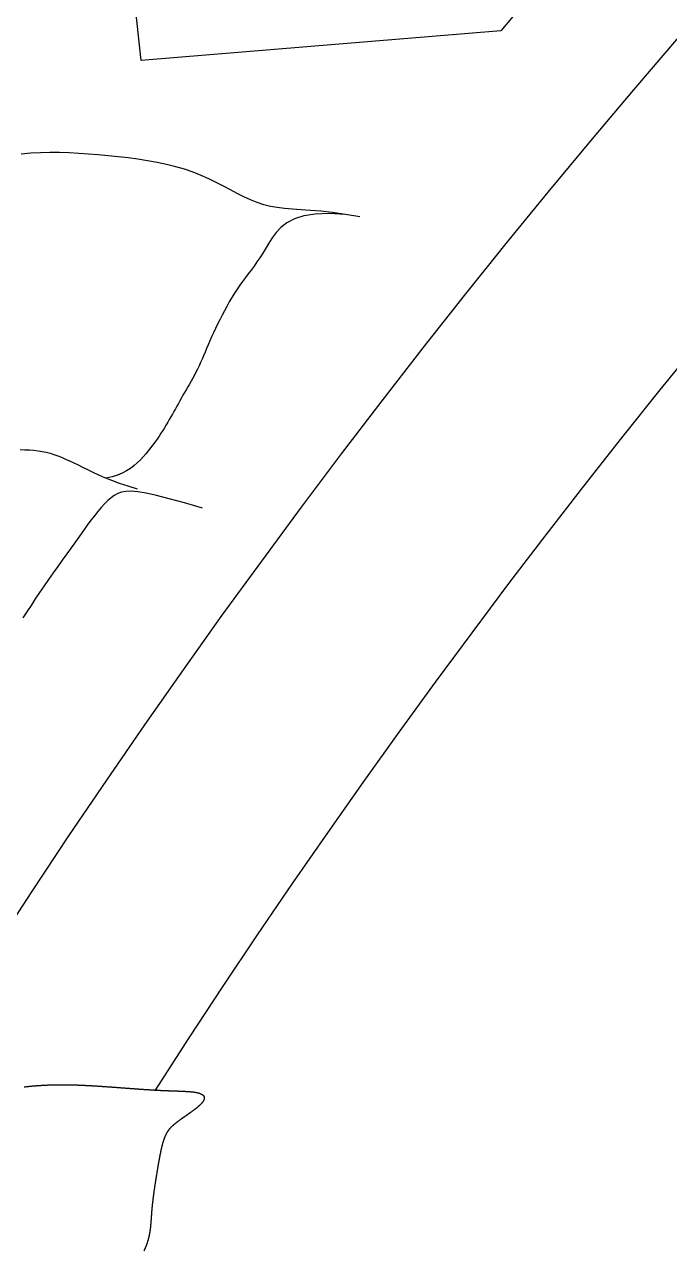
# Model space of a CAD drawing. Header units: feet. Extents: x 0 to 841, y 0 to 594.
# Drawn here: x 640.625 to 641.493, y 137.83 to 139.479 of the extents above; entities that cross this region are included whole.
import ezdxf

# ---------------------------------------------------------------- set-up
doc = ezdxf.new("R2010")
doc.units = ezdxf.units.FT
doc.header["$MEASUREMENT"] = 0
doc.layers.add('LOGO', color=7, linetype='Continuous')

# ---------------------------------------------------------------- blocks, each defined once
blk = doc.blocks.new('YOTA')
h = blk.add_hatch(color=1)
edge = h.paths.add_edge_path()
edge.add_arc((302.8865, 246.9749), 39.995, 0, 360)
edge = h.paths.add_edge_path(flags=16)
edge.add_arc((302.8865, 246.9749), 39.7003, 0, 360)
at = {"color": 2}
blk.add_lwpolyline([(277.5308, 275.5387), (279.1452, 275.4312), (279.0247, 273.8571, 0.036222), (275.3759, 270.148), (273.8343, 270.0199), (273.6625, 271.6053, -0.036146)], format="xyb", close=True, dxfattribs=at)
for points in [[(274.7713, 269.3509), (274.7096, 269.3611), (274.6542, 269.3686), (274.6045, 269.3741), (274.5599, 269.378), (274.5196, 269.381), (274.483, 269.3837), (274.4493, 269.3865), (274.418, 269.3902), (274.3884, 269.3952), (274.3597, 269.4022), (274.3314, 269.4115), (274.3032, 269.4229), (274.2749, 269.436), (274.2463, 269.4505), (274.2172, 269.4658), (274.1873, 269.4816), (274.1566, 269.4976), (274.1247, 269.5132), (274.0915, 269.5281), (274.0568, 269.5419), (274.0205, 269.5542), (273.9826, 269.5652), (273.9435, 269.5748), (273.9032, 269.5833), (273.8621, 269.5907), (273.8204, 269.5972), (273.7781, 269.6028), (273.7357, 269.6077), (273.6932, 269.612), (273.6509, 269.6158), (273.6089, 269.6192), (273.5673, 269.6221), (273.5259, 269.6243), (273.4847, 269.6256), (273.4437, 269.626), (273.4026, 269.6252), (273.3616, 269.623), (273.3204, 269.6195)], [(274.7096, 269.3611), (274.639, 269.3651), (274.5799, 269.3625), (274.5311, 269.3544), (274.4911, 269.3415), (274.4589, 269.3249), (274.4331, 269.3053), (274.4124, 269.2837), (274.3956, 269.261), (274.3813, 269.238), (274.3684, 269.2158), (274.3558, 269.1949), (274.3431, 269.1754), (274.3306, 269.157), (274.3181, 269.1394), (274.3058, 269.1226), (274.2935, 269.1061), (274.2814, 269.0899), (274.2694, 269.0737), (274.2576, 269.0572), (274.246, 269.0403), (274.2345, 269.0227), (274.2232, 269.0045), (274.2122, 268.9859), (274.2014, 268.9669), (274.191, 268.9478), (274.1809, 268.9286), (274.1711, 268.9094), (274.1618, 268.8905), (274.1529, 268.8719), (274.1444, 268.8536), (274.1365, 268.836), (274.1289, 268.8189), (274.1217, 268.8023), (274.1148, 268.7861), (274.1081, 268.7705), (274.1016, 268.7553), (274.0952, 268.7405), (274.0888, 268.726), (274.0824, 268.712), (274.0759, 268.6982), (274.0692, 268.6848), (274.0624, 268.6717), (274.0555, 268.6588), (274.0485, 268.6462), (274.0414, 268.6338), (274.0344, 268.6216), (274.0274, 268.6095), (274.0205, 268.5976), (274.0136, 268.5859), (274.0069, 268.5742), (274.0003, 268.5627), (273.9938, 268.5512), (273.9874, 268.5397), (273.981, 268.5282), (273.9747, 268.5168), (273.9683, 268.5053), (273.9618, 268.4938), (273.9552, 268.4823), (273.9484, 268.4706), (273.9415, 268.4588), (273.9343, 268.447), (273.9269, 268.435), (273.9192, 268.4228), (273.9111, 268.4106), (273.9027, 268.3983), (273.8939, 268.3858), (273.8847, 268.3732), (273.875, 268.3605), (273.8648, 268.3478), (273.8542, 268.3349), (273.8429, 268.3219), (273.831, 268.3091), (273.818, 268.2965), (273.804, 268.2843), (273.7886, 268.2728), (273.7717, 268.2621), (273.7531, 268.2524), (273.7325, 268.2439), (273.7098, 268.2367), (273.6849, 268.2311)], [(274.0971, 268.1019), (274.0197, 268.1245), (273.9547, 268.1425), (273.9008, 268.1563), (273.8566, 268.166), (273.8208, 268.172), (273.792, 268.1747), (273.7688, 268.1742), (273.7499, 268.1709), (273.7339, 268.165), (273.7194, 268.1569), (273.7054, 268.1468), (273.6914, 268.1348), (273.6774, 268.121), (273.6633, 268.1056), (273.6489, 268.0885), (273.6343, 268.07), (273.6192, 268.0501), (273.6036, 268.0289), (273.5875, 268.0064), (273.5706, 267.9828), (273.5529, 267.9582), (273.5345, 267.9328), (273.5157, 267.9065), (273.4964, 267.8796), (273.4769, 267.8523), (273.4573, 267.8246), (273.4377, 267.7967), (273.4183, 267.7687), (273.3992, 267.7407), (273.3806, 267.713), (273.3626, 267.6855), (273.3451, 267.6585), (273.328, 267.6319)], [(273.3164, 268.3532), (273.336, 268.3526), (273.3554, 268.3518), (273.3742, 268.3505), (273.3925, 268.3484), (273.4101, 268.3455), (273.4272, 268.3419), (273.444, 268.3375), (273.4606, 268.3324), (273.4772, 268.3265), (273.4938, 268.32), (273.5107, 268.3128), (273.528, 268.3049), (273.5457, 268.2964), (273.5641, 268.2872), (273.5835, 268.2775), (273.6043, 268.2672), (273.6267, 268.2565), (273.6512, 268.2453), (273.6781, 268.2338), (273.7077, 268.222), (273.7405, 268.2099), (273.7767, 268.1976), (273.8167, 268.1852)], [(273.3336, 265.6226), (273.3355, 265.6228), (273.3374, 265.623), (273.3393, 265.6232), (273.3412, 265.6235), (273.3432, 265.6237), (273.3451, 265.6239), (273.347, 265.6241), (273.349, 265.6243), (273.3509, 265.6245), (273.3529, 265.6247), (273.3548, 265.6249), (273.3568, 265.6251), (273.3587, 265.6253), (273.3607, 265.6254), (273.3627, 265.6256), (273.3646, 265.6258), (273.3666, 265.626), (273.3686, 265.6262), (273.3706, 265.6264), (273.3726, 265.6265), (273.3745, 265.6267), (273.3765, 265.6269), (273.3785, 265.627), (273.3805, 265.6272), (273.3825, 265.6274), (273.3846, 265.6275), (273.3866, 265.6277), (273.3886, 265.6278), (273.3906, 265.628), (273.3926, 265.6281), (273.3947, 265.6283), (273.3967, 265.6284), (273.3987, 265.6286), (273.4008, 265.6287), (273.4028, 265.6288), (273.4049, 265.629), (273.4069, 265.6291), (273.409, 265.6292), (273.411, 265.6293), (273.4131, 265.6295), (273.4152, 265.6296), (273.4172, 265.6297), (273.4193, 265.6298), (273.4214, 265.6299), (273.4235, 265.63), (273.4256, 265.6301), (273.4277, 265.6302), (273.4298, 265.6303), (273.4319, 265.6304), (273.434, 265.6305), (273.4361, 265.6306), (273.4382, 265.6307), (273.4403, 265.6308), (273.4424, 265.6309), (273.4446, 265.6309), (273.4467, 265.631), (273.4488, 265.6311), (273.451, 265.6311), (273.4531, 265.6312), (273.4553, 265.6313), (273.4574, 265.6313), (273.4596, 265.6314), (273.4617, 265.6314), (273.4639, 265.6315), (273.4661, 265.6315), (273.4682, 265.6316), (273.4704, 265.6316), (273.4726, 265.6316), (273.4748, 265.6317), (273.477, 265.6317), (273.4792, 265.6317), (273.4814, 265.6318), (273.4836, 265.6318), (273.4858, 265.6318), (273.488, 265.6318), (273.4902, 265.6318), (273.4924, 265.6318), (273.4946, 265.6318), (273.4969, 265.6318), (273.4991, 265.6318), (273.5013, 265.6318), (273.5036, 265.6318), (273.5058, 265.6318), (273.5081, 265.6318), (273.5103, 265.6317), (273.5126, 265.6317), (273.5148, 265.6317), (273.5171, 265.6317), (273.5193, 265.6316), (273.5216, 265.6316), (273.5239, 265.6315), (273.5262, 265.6315), (273.5284, 265.6315), (273.5307, 265.6314), (273.533, 265.6314), (273.5353, 265.6313), (273.5376, 265.6312), (273.5399, 265.6312), (273.5422, 265.6311), (273.5445, 265.6311), (273.5468, 265.631), (273.5491, 265.6309), (273.5514, 265.6309), (273.5537, 265.6308), (273.556, 265.6307), (273.5583, 265.6306), (273.5606, 265.6305), (273.5629, 265.6305), (273.5652, 265.6304), (273.5676, 265.6303), (273.5699, 265.6302), (273.5722, 265.6301), (273.5745, 265.63), (273.5769, 265.6299), (273.5792, 265.6298), (273.5815, 265.6297), (273.5838, 265.6296), (273.5862, 265.6295), (273.5885, 265.6294), (273.5908, 265.6293), (273.5932, 265.6292), (273.5955, 265.629), (273.5978, 265.6289), (273.6002, 265.6288), (273.6025, 265.6287), (273.6048, 265.6286), (273.6072, 265.6284), (273.6095, 265.6283), (273.6118, 265.6282), (273.6142, 265.6281), (273.6165, 265.6279), (273.6189, 265.6278), (273.6212, 265.6277), (273.6235, 265.6275), (273.6259, 265.6274), (273.6282, 265.6273), (273.6305, 265.6271), (273.6329, 265.627), (273.6352, 265.6268), (273.6376, 265.6267), (273.6399, 265.6265), (273.6422, 265.6264), (273.6446, 265.6263), (273.6469, 265.6261), (273.6492, 265.626), (273.6516, 265.6258), (273.6539, 265.6257), (273.6562, 265.6255), (273.6585, 265.6253), (273.6609, 265.6252), (273.6632, 265.625), (273.6655, 265.6249), (273.6678, 265.6247), (273.6701, 265.6246), (273.6725, 265.6244), (273.6748, 265.6243), (273.6771, 265.6241), (273.6794, 265.6239), (273.6817, 265.6238), (273.684, 265.6236), (273.6863, 265.6234), (273.6886, 265.6233), (273.6909, 265.6231), (273.6932, 265.623), (273.6955, 265.6228), (273.6978, 265.6226), (273.7001, 265.6225), (273.7024, 265.6223), (273.7047, 265.6221), (273.707, 265.622), (273.7092, 265.6218), (273.7115, 265.6216), (273.7138, 265.6215), (273.7161, 265.6213), (273.7183, 265.6211), (273.7206, 265.621), (273.7228, 265.6208), (273.7251, 265.6206), (273.7274, 265.6205), (273.7296, 265.6203), (273.7318, 265.6201), (273.7341, 265.62), (273.7363, 265.6198), (273.7386, 265.6196), (273.7408, 265.6195), (273.743, 265.6193), (273.7452, 265.6191), (273.7475, 265.619), (273.7497, 265.6188), (273.7519, 265.6186), (273.7541, 265.6185), (273.7563, 265.6183), (273.7585, 265.6182), (273.7607, 265.618), (273.7629, 265.6178), (273.7651, 265.6177), (273.7673, 265.6175), (273.7695, 265.6173), (273.7716, 265.6172), (273.7738, 265.617), (273.776, 265.6168), (273.7782, 265.6167), (273.7803, 265.6165), (273.7825, 265.6164), (273.7846, 265.6162), (273.7868, 265.616), (273.7889, 265.6159), (273.7911, 265.6157), (273.7932, 265.6156), (273.7954, 265.6154), (273.7975, 265.6153), (273.7996, 265.6151), (273.8017, 265.6149), (273.8039, 265.6148), (273.806, 265.6146), (273.8081, 265.6145), (273.8102, 265.6143), (273.8123, 265.6142), (273.8144, 265.614), (273.8165, 265.6139), (273.8186, 265.6137), (273.8207, 265.6136), (273.8227, 265.6134), (273.8248, 265.6133), (273.8269, 265.6131), (273.8289, 265.613), (273.831, 265.6128), (273.8331, 265.6127), (273.8351, 265.6126), (273.8372, 265.6124), (273.8392, 265.6123), (273.8413, 265.6121), (273.8433, 265.612), (273.8453, 265.6119), (273.8474, 265.6117), (273.8494, 265.6116), (273.8514, 265.6114), (273.8534, 265.6113), (273.8554, 265.6112), (273.8574, 265.611), (273.8594, 265.6109), (273.8614, 265.6108), (273.8634, 265.6107), (273.8654, 265.6105), (273.8674, 265.6104), (273.8694, 265.6103), (273.8713, 265.6101), (273.8733, 265.61), (273.8753, 265.6099), (273.8772, 265.6098), (273.8792, 265.6097), (273.8811, 265.6095), (273.8831, 265.6094), (273.885, 265.6093), (273.887, 265.6092), (273.8889, 265.6091), (273.8908, 265.609), (273.8927, 265.6089), (273.8946, 265.6088), (273.8966, 265.6086), (273.8985, 265.6085), (273.9004, 265.6084), (273.9023, 265.6083), (273.9042, 265.6082), (273.906, 265.6081), (273.9079, 265.608), (273.9098, 265.6079), (273.9117, 265.6078), (273.9135, 265.6077), (273.9154, 265.6077), (273.9172, 265.6076), (273.9191, 265.6075), (273.9209, 265.6074), (273.9228, 265.6073), (273.9246, 265.6072), (273.9264, 265.6071), (273.9283, 265.6071), (273.9301, 265.607), (273.9319, 265.6069), (273.9337, 265.6068), (273.9355, 265.6067), (273.9373, 265.6067), (273.9391, 265.6066), (273.9409, 265.6065), (273.9426, 265.6065), (273.9444, 265.6064), (273.9462, 265.6063), (273.9479, 265.6063), (273.9497, 265.6062), (273.9514, 265.6061), (273.9532, 265.6061), (273.9549, 265.606), (273.9567, 265.6059), (273.9584, 265.6059), (273.9601, 265.6058), (273.9618, 265.6058), (273.9635, 265.6057), (273.9652, 265.6057), (273.9669, 265.6056), (273.9686, 265.6055), (273.9702, 265.6055), (273.9719, 265.6054), (273.9736, 265.6054), (273.9752, 265.6053), (273.9769, 265.6053), (273.9785, 265.6052), (273.9801, 265.6052), (273.9818, 265.6051), (273.9834, 265.605), (273.985, 265.605), (273.9866, 265.6049), (273.9882, 265.6049), (273.9897, 265.6048), (273.9913, 265.6048), (273.9929, 265.6047), (273.9944, 265.6047), (273.996, 265.6046), (273.9975, 265.6046), (273.9991, 265.6045), (274.0006, 265.6044), (274.0021, 265.6044), (274.0036, 265.6043), (274.0051, 265.6043), (274.0066, 265.6042), (274.0081, 265.6041), (274.0096, 265.6041), (274.011, 265.604), (274.0125, 265.604), (274.0139, 265.6039), (274.0153, 265.6038), (274.0168, 265.6038), (274.0182, 265.6037), (274.0196, 265.6036), (274.021, 265.6036), (274.0224, 265.6035), (274.0238, 265.6034), (274.0251, 265.6033), (274.0265, 265.6033), (274.0278, 265.6032), (274.0292, 265.6031), (274.0305, 265.603), (274.0318, 265.603), (274.0331, 265.6029), (274.0344, 265.6028), (274.0357, 265.6027), (274.037, 265.6026), (274.0382, 265.6025), (274.0395, 265.6024), (274.0407, 265.6023), (274.0419, 265.6022), (274.0432, 265.6021), (274.0444, 265.602), (274.0456, 265.6019), (274.0468, 265.6018), (274.0479, 265.6017), (274.0491, 265.6016), (274.0502, 265.6015), (274.0514, 265.6014), (274.0525, 265.6013), (274.0536, 265.6011), (274.0547, 265.601), (274.0558, 265.6009), (274.0569, 265.6008), (274.058, 265.6006), (274.059, 265.6005), (274.0601, 265.6003), (274.0611, 265.6002), (274.0621, 265.6001), (274.0631, 265.5999), (274.0641, 265.5998), (274.0651, 265.5996), (274.0661, 265.5995), (274.0671, 265.5993), (274.068, 265.5991), (274.0689, 265.599), (274.0698, 265.5988), (274.0708, 265.5986), (274.0717, 265.5984), (274.0725, 265.5983), (274.0734, 265.5981), (274.0743, 265.5979), (274.0751, 265.5977), (274.0759, 265.5975), (274.0767, 265.5973), (274.0776, 265.5971), (274.0783, 265.5969), (274.0791, 265.5967), (274.0799, 265.5965), (274.0806, 265.5963), (274.0814, 265.5961), (274.0821, 265.5958), (274.0828, 265.5956), (274.0835, 265.5954), (274.0842, 265.5952), (274.0849, 265.5949), (274.0856, 265.5947), (274.0862, 265.5945), (274.0869, 265.5942), (274.0875, 265.594), (274.0881, 265.5937), (274.0887, 265.5935), (274.0893, 265.5932), (274.0899, 265.593), (274.0905, 265.5927), (274.0911, 265.5924), (274.0916, 265.5922), (274.0921, 265.5919), (274.0927, 265.5916), (274.0932, 265.5914), (274.0937, 265.5911), (274.0942, 265.5908), (274.0947, 265.5905), (274.0951, 265.5902), (274.0956, 265.5899), (274.096, 265.5896), (274.0965, 265.5893), (274.0969, 265.589), (274.0973, 265.5887), (274.0977, 265.5884), (274.0981, 265.5881), (274.0985, 265.5878), (274.0988, 265.5875), (274.0992, 265.5872), (274.0995, 265.5869), (274.0999, 265.5866), (274.1002, 265.5862), (274.1005, 265.5859), (274.1008, 265.5856), (274.1011, 265.5852), (274.1014, 265.5849), (274.1016, 265.5846), (274.1019, 265.5842), (274.1021, 265.5839), (274.1024, 265.5836), (274.1026, 265.5832), (274.1028, 265.5829), (274.103, 265.5825), (274.1032, 265.5822), (274.1034, 265.5818), (274.1036, 265.5814), (274.1037, 265.5811), (274.1039, 265.5807), (274.104, 265.5803), (274.1042, 265.58), (274.1043, 265.5796), (274.1044, 265.5792), (274.1045, 265.5789), (274.1046, 265.5785), (274.1047, 265.5781), (274.1048, 265.5777), (274.1048, 265.5773), (274.1049, 265.577), (274.1049, 265.5766), (274.105, 265.5762), (274.105, 265.5758), (274.105, 265.5754), (274.105, 265.575), (274.105, 265.5746), (274.105, 265.5742), (274.105, 265.5738), (274.1049, 265.5734), (274.1049, 265.573), (274.1048, 265.5726), (274.1048, 265.5722), (274.1047, 265.5717), (274.1046, 265.5713), (274.1045, 265.5709), (274.1044, 265.5705), (274.1043, 265.5701), (274.1042, 265.5696), (274.1041, 265.5692), (274.104, 265.5688), (274.1038, 265.5684), (274.1037, 265.5679), (274.1035, 265.5675), (274.1034, 265.5671), (274.1032, 265.5666), (274.103, 265.5662), (274.1028, 265.5658), (274.1026, 265.5653), (274.1024, 265.5649), (274.1022, 265.5644), (274.1019, 265.564), (274.1017, 265.5635), (274.1015, 265.5631), (274.1012, 265.5626), (274.101, 265.5622), (274.1007, 265.5617), (274.1004, 265.5613), (274.1001, 265.5608), (274.0998, 265.5604), (274.0995, 265.5599), (274.0992, 265.5594), (274.0989, 265.559), (274.0986, 265.5585), (274.0982, 265.558), (274.0979, 265.5576), (274.0976, 265.5571), (274.0972, 265.5566), (274.0968, 265.5562), (274.0965, 265.5557), (274.0961, 265.5552), (274.0957, 265.5547), (274.0953, 265.5542), (274.0949, 265.5538), (274.0945, 265.5533), (274.0941, 265.5528), (274.0937, 265.5523), (274.0933, 265.5518), (274.0928, 265.5513), (274.0924, 265.5508), (274.0919, 265.5503), (274.0915, 265.5499), (274.091, 265.5494), (274.0906, 265.5489), (274.0901, 265.5484), (274.0896, 265.5479), (274.0891, 265.5474), (274.0886, 265.5469), (274.0881, 265.5464), (274.0876, 265.5459), (274.0871, 265.5454), (274.0866, 265.5448), (274.0861, 265.5443), (274.0855, 265.5438), (274.085, 265.5433), (274.0844, 265.5428), (274.0839, 265.5423), (274.0833, 265.5418), (274.0828, 265.5413), (274.0822, 265.5407), (274.0816, 265.5402), (274.0811, 265.5397), (274.0805, 265.5392), (274.0799, 265.5387), (274.0793, 265.5381), (274.0787, 265.5376), (274.0781, 265.5371), (274.0775, 265.5366), (274.0768, 265.536), (274.0762, 265.5355), (274.0756, 265.535), (274.0749, 265.5344), (274.0743, 265.5339), (274.0737, 265.5334), (274.073, 265.5328), (274.0724, 265.5323), (274.0717, 265.5318), (274.071, 265.5312), (274.0704, 265.5307), (274.0697, 265.5301), (274.069, 265.5296), (274.0683, 265.529), (274.0676, 265.5285), (274.0669, 265.528), (274.0662, 265.5274), (274.0655, 265.5269), (274.0648, 265.5263), (274.0641, 265.5258), (274.0634, 265.5252), (274.0627, 265.5247), (274.062, 265.5241), (274.0612, 265.5235), (274.0605, 265.523), (274.0598, 265.5224), (274.059, 265.5219), (274.0583, 265.5213), (274.0575, 265.5208), (274.0568, 265.5202), (274.056, 265.5196), (274.0553, 265.5191), (274.0545, 265.5185), (274.0537, 265.518), (274.053, 265.5174), (274.0522, 265.5168), (274.0514, 265.5163), (274.0506, 265.5157), (274.0498, 265.5151), (274.0491, 265.5146), (274.0483, 265.514), (274.0475, 265.5134), (274.0467, 265.5128), (274.0459, 265.5123), (274.0451, 265.5117), (274.0443, 265.5111), (274.0435, 265.5105), (274.0426, 265.51), (274.0418, 265.5094), (274.041, 265.5088), (274.0402, 265.5082), (274.0394, 265.5077), (274.0386, 265.5071), (274.0377, 265.5065), (274.0369, 265.5059), (274.0361, 265.5054), (274.0352, 265.5048), (274.0344, 265.5042), (274.0336, 265.5036), (274.0328, 265.503), (274.0319, 265.5024), (274.0311, 265.5019), (274.0302, 265.5013), (274.0294, 265.5007), (274.0286, 265.5001), (274.0277, 265.4995), (274.0269, 265.4989), (274.026, 265.4984), (274.0252, 265.4978), (274.0244, 265.4972), (274.0235, 265.4966), (274.0227, 265.496), (274.0218, 265.4954), (274.021, 265.4948), (274.0202, 265.4942), (274.0193, 265.4937), (274.0185, 265.4931), (274.0176, 265.4925), (274.0168, 265.4919), (274.0159, 265.4913), (274.0151, 265.4907), (274.0143, 265.4901), (274.0134, 265.4895), (274.0126, 265.489), (274.0117, 265.4884), (274.0109, 265.4878), (274.0101, 265.4872), (274.0092, 265.4866), (274.0084, 265.486), (274.0076, 265.4854), (274.0068, 265.4848), (274.0059, 265.4842), (274.0051, 265.4837), (274.0043, 265.4831), (274.0035, 265.4825), (274.0026, 265.4819), (274.0018, 265.4813), (274.001, 265.4807), (274.0002, 265.4801), (273.9994, 265.4795), (273.9986, 265.479), (273.9978, 265.4784), (273.997, 265.4778), (273.9962, 265.4772), (273.9954, 265.4766), (273.9946, 265.476), (273.9938, 265.4754), (273.993, 265.4749), (273.9922, 265.4743), (273.9914, 265.4737), (273.9907, 265.4731), (273.9899, 265.4725), (273.9891, 265.4719), (273.9884, 265.4714), (273.9876, 265.4708), (273.9868, 265.4702), (273.9861, 265.4696), (273.9853, 265.469), (273.9846, 265.4685), (273.9838, 265.4679), (273.9831, 265.4673), (273.9824, 265.4667), (273.9817, 265.4661), (273.9809, 265.4656), (273.9802, 265.465), (273.9795, 265.4644), (273.9788, 265.4638), (273.9781, 265.4633), (273.9774, 265.4627), (273.9767, 265.4621), (273.976, 265.4615), (273.9753, 265.461), (273.9747, 265.4604), (273.974, 265.4598), (273.9733, 265.4593), (273.9727, 265.4587), (273.972, 265.4581), (273.9714, 265.4576), (273.9707, 265.457), (273.9701, 265.4564), (273.9695, 265.4559), (273.9688, 265.4553), (273.9682, 265.4547), (273.9676, 265.4542), (273.967, 265.4536), (273.9664, 265.453), (273.9658, 265.4525), (273.9652, 265.4519), (273.9646, 265.4513), (273.964, 265.4508), (273.9635, 265.4502), (273.9629, 265.4497), (273.9623, 265.4491), (273.9618, 265.4485), (273.9612, 265.4479), (273.9607, 265.4474), (273.9601, 265.4468), (273.9596, 265.4462), (273.9591, 265.4457), (273.9585, 265.4451), (273.958, 265.4445), (273.9575, 265.4439), (273.957, 265.4434), (273.9565, 265.4428), (273.956, 265.4422), (273.9555, 265.4416), (273.955, 265.441), (273.9545, 265.4404), (273.954, 265.4398), (273.9535, 265.4392), (273.953, 265.4386), (273.9526, 265.438), (273.9521, 265.4374), (273.9516, 265.4368), (273.9512, 265.4362), (273.9507, 265.4356), (273.9503, 265.435), (273.9498, 265.4344), (273.9494, 265.4338), (273.9489, 265.4331), (273.9485, 265.4325), (273.9481, 265.4319), (273.9476, 265.4312), (273.9472, 265.4306), (273.9468, 265.43), (273.9464, 265.4293), (273.946, 265.4287), (273.9456, 265.428), (273.9451, 265.4273), (273.9447, 265.4267), (273.9443, 265.426), (273.9439, 265.4253), (273.9436, 265.4246), (273.9432, 265.424), (273.9428, 265.4233), (273.9424, 265.4226), (273.942, 265.4219), (273.9416, 265.4212), (273.9413, 265.4205), (273.9409, 265.4197), (273.9405, 265.419), (273.9401, 265.4183), (273.9398, 265.4176), (273.9394, 265.4168), (273.9391, 265.4161), (273.9387, 265.4153), (273.9384, 265.4146), (273.938, 265.4138), (273.9377, 265.413), (273.9373, 265.4122), (273.937, 265.4115), (273.9366, 265.4107), (273.9363, 265.4099), (273.9359, 265.4091), (273.9356, 265.4082), (273.9353, 265.4074), (273.9349, 265.4066), (273.9346, 265.4058), (273.9343, 265.4049), (273.934, 265.4041), (273.9336, 265.4032), (273.9333, 265.4023), (273.933, 265.4015), (273.9327, 265.4006), (273.9324, 265.3997), (273.932, 265.3988), (273.9317, 265.3979), (273.9314, 265.397), (273.9311, 265.3961), (273.9308, 265.3951), (273.9305, 265.3942), (273.9302, 265.3932), (273.9299, 265.3923), (273.9296, 265.3913), (273.9293, 265.3903), (273.9289, 265.3893), (273.9286, 265.3883), (273.9283, 265.3873), (273.928, 265.3863), (273.9277, 265.3853), (273.9274, 265.3843), (273.9271, 265.3832), (273.9269, 265.3822), (273.9266, 265.3811), (273.9263, 265.38), (273.926, 265.379), (273.9257, 265.3779), (273.9254, 265.3768), (273.9251, 265.3757), (273.9248, 265.3746), (273.9245, 265.3735), (273.9242, 265.3723), (273.9239, 265.3712), (273.9236, 265.37), (273.9234, 265.3689), (273.9231, 265.3677), (273.9228, 265.3666), (273.9225, 265.3654), (273.9222, 265.3642), (273.9219, 265.363), (273.9216, 265.3618), (273.9214, 265.3606), (273.9211, 265.3594), (273.9208, 265.3581), (273.9205, 265.3569), (273.9202, 265.3557), (273.92, 265.3544), (273.9197, 265.3532), (273.9194, 265.3519), (273.9191, 265.3506), (273.9189, 265.3494), (273.9186, 265.3481), (273.9183, 265.3468), (273.918, 265.3455), (273.9178, 265.3442), (273.9175, 265.3429), (273.9172, 265.3416), (273.9169, 265.3403), (273.9167, 265.3389), (273.9164, 265.3376), (273.9161, 265.3363), (273.9158, 265.3349), (273.9156, 265.3336), (273.9153, 265.3322), (273.915, 265.3308), (273.9148, 265.3295), (273.9145, 265.3281), (273.9142, 265.3267), (273.914, 265.3253), (273.9137, 265.3239), (273.9134, 265.3225), (273.9132, 265.3211), (273.9129, 265.3197), (273.9126, 265.3183), (273.9124, 265.3169), (273.9121, 265.3155), (273.9118, 265.314), (273.9116, 265.3126), (273.9113, 265.3112), (273.9111, 265.3097), (273.9108, 265.3083), (273.9105, 265.3068), (273.9103, 265.3054), (273.91, 265.3039), (273.9097, 265.3024), (273.9095, 265.301), (273.9092, 265.2995), (273.909, 265.298), (273.9087, 265.2965), (273.9084, 265.2951), (273.9082, 265.2936), (273.9079, 265.2921), (273.9077, 265.2906), (273.9074, 265.2891), (273.9071, 265.2876), (273.9069, 265.2861), (273.9066, 265.2845), (273.9064, 265.283), (273.9061, 265.2815), (273.9059, 265.28), (273.9056, 265.2785), (273.9053, 265.2769), (273.9051, 265.2754), (273.9048, 265.2739), (273.9046, 265.2723), (273.9043, 265.2708), (273.9041, 265.2693), (273.9038, 265.2677), (273.9035, 265.2662), (273.9033, 265.2646), (273.903, 265.2631), (273.9028, 265.2615), (273.9025, 265.26), (273.9023, 265.2584), (273.902, 265.2569), (273.9017, 265.2553), (273.9015, 265.2537), (273.9012, 265.2522), (273.901, 265.2506), (273.9007, 265.249), (273.9005, 265.2475), (273.9002, 265.2459), (273.9, 265.2443), (273.8997, 265.2428), (273.8994, 265.2412), (273.8992, 265.2396), (273.8989, 265.238), (273.8987, 265.2364), (273.8984, 265.2349), (273.8982, 265.2333), (273.8979, 265.2317), (273.8977, 265.2301), (273.8974, 265.2285), (273.8972, 265.227), (273.8969, 265.2254), (273.8967, 265.2238), (273.8964, 265.2222), (273.8962, 265.2206), (273.8959, 265.219), (273.8957, 265.2174), (273.8954, 265.2159), (273.8952, 265.2143), (273.8949, 265.2127), (273.8947, 265.2111), (273.8944, 265.2095), (273.8942, 265.2079), (273.8939, 265.2063), (273.8937, 265.2047), (273.8934, 265.2031), (273.8932, 265.2016), (273.893, 265.2), (273.8927, 265.1984), (273.8925, 265.1968), (273.8922, 265.1952), (273.892, 265.1936), (273.8918, 265.192), (273.8915, 265.1905), (273.8913, 265.1889), (273.8911, 265.1873), (273.8908, 265.1857), (273.8906, 265.1841), (273.8904, 265.1825), (273.8902, 265.181), (273.8899, 265.1794), (273.8897, 265.1778), (273.8895, 265.1762), (273.8892, 265.1747), (273.889, 265.1731), (273.8888, 265.1715), (273.8886, 265.1699), (273.8884, 265.1684), (273.8881, 265.1668), (273.8879, 265.1652), (273.8877, 265.1637), (273.8875, 265.1621), (273.8873, 265.1606), (273.8871, 265.159), (273.8869, 265.1574), (273.8867, 265.1559), (273.8865, 265.1543), (273.8863, 265.1528), (273.8861, 265.1512), (273.8859, 265.1497), (273.8857, 265.1481), (273.8855, 265.1466), (273.8853, 265.1451), (273.8851, 265.1435), (273.8849, 265.142), (273.8847, 265.1405), (273.8845, 265.1389), (273.8843, 265.1374), (273.8841, 265.1359), (273.884, 265.1344), (273.8838, 265.1328), (273.8836, 265.1313), (273.8834, 265.1298), (273.8833, 265.1283), (273.8831, 265.1268), (273.8829, 265.1253), (273.8827, 265.1238), (273.8826, 265.1223), (273.8824, 265.1208), (273.8823, 265.1193), (273.8821, 265.1178), (273.8819, 265.1163), (273.8818, 265.1149), (273.8816, 265.1134), (273.8815, 265.1119), (273.8813, 265.1105), (273.8812, 265.109), (273.8811, 265.1075), (273.8809, 265.1061), (273.8808, 265.1046), (273.8806, 265.1032), (273.8805, 265.1017), (273.8804, 265.1003), (273.8803, 265.0989), (273.8801, 265.0974), (273.88, 265.096), (273.8799, 265.0946), (273.8798, 265.0932), (273.8796, 265.0917), (273.8795, 265.0903), (273.8794, 265.0889), (273.8793, 265.0875), (273.8792, 265.0861), (273.8791, 265.0847), (273.879, 265.0833), (273.8789, 265.0819), (273.8788, 265.0806), (273.8787, 265.0792), (273.8786, 265.0778), (273.8785, 265.0764), (273.8784, 265.0751), (273.8783, 265.0737), (273.8782, 265.0723), (273.8781, 265.071), (273.878, 265.0696), (273.8779, 265.0683), (273.8778, 265.0669), (273.8777, 265.0656), (273.8776, 265.0642), (273.8775, 265.0629), (273.8774, 265.0615), (273.8773, 265.0602), (273.8773, 265.0589), (273.8772, 265.0575), (273.8771, 265.0562), (273.877, 265.0549), (273.8769, 265.0536), (273.8768, 265.0523), (273.8767, 265.0509), (273.8766, 265.0496), (273.8765, 265.0483), (273.8764, 265.047), (273.8763, 265.0457), (273.8762, 265.0444), (273.8761, 265.0431), (273.876, 265.0418), (273.8759, 265.0405), (273.8758, 265.0392), (273.8757, 265.0379), (273.8756, 265.0366), (273.8755, 265.0353), (273.8754, 265.034), (273.8752, 265.0328), (273.8751, 265.0315), (273.875, 265.0302), (273.8749, 265.0289), (273.8748, 265.0276), (273.8746, 265.0264), (273.8745, 265.0251), (273.8744, 265.0238), (273.8742, 265.0225), (273.8741, 265.0213), (273.874, 265.02), (273.8738, 265.0187), (273.8737, 265.0175), (273.8735, 265.0162), (273.8734, 265.0149), (273.8732, 265.0137), (273.8731, 265.0124), (273.8729, 265.0111), (273.8727, 265.0099), (273.8726, 265.0086), (273.8724, 265.0074), (273.8722, 265.0061), (273.872, 265.0048), (273.8718, 265.0036), (273.8717, 265.0023), (273.8715, 265.0011), (273.8713, 264.9998), (273.8711, 264.9986), (273.8708, 264.9973), (273.8706, 264.996), (273.8704, 264.9948), (273.8702, 264.9935), (273.87, 264.9923), (273.8697, 264.991), (273.8695, 264.9898), (273.8692, 264.9885), (273.869, 264.9873), (273.8687, 264.986), (273.8685, 264.9848), (273.8682, 264.9835), (273.8679, 264.9823), (273.8677, 264.981), (273.8674, 264.9797), (273.8671, 264.9785), (273.8668, 264.9772), (273.8665, 264.976), (273.8662, 264.9747), (273.8659, 264.9735), (273.8655, 264.9722), (273.8652, 264.9709), (273.8649, 264.9697), (273.8645, 264.9684), (273.8642, 264.9672), (273.8638, 264.9659), (273.8635, 264.9646), (273.8631, 264.9634), (273.8627, 264.9621), (273.8623, 264.9608), (273.862, 264.9596), (273.8616, 264.9583), (273.8612, 264.9571), (273.8607, 264.9558), (273.8603, 264.9545), (273.8599, 264.9533), (273.8595, 264.952), (273.859, 264.9507), (273.8586, 264.9495), (273.8581, 264.9482), (273.8577, 264.9469), (273.8572, 264.9457), (273.8567, 264.9444), (273.8563, 264.9431), (273.8558, 264.9419), (273.8553, 264.9406), (273.8548, 264.9393), (273.8543, 264.9381), (273.8537, 264.9368), (273.8532, 264.9355), (273.8527, 264.9343), (273.8521, 264.933), (273.8516, 264.9318), (273.851, 264.9305), (273.8505, 264.9292), (273.8499, 264.928), (273.8493, 264.9267), (273.8488, 264.9255), (273.8482, 264.9242), (273.8476, 264.923), (273.847, 264.9217), (273.8464, 264.9205)]]:
    blk.add_lwpolyline(points, dxfattribs=at)
at = {"color": 1}
for centre, radius in [((302.8815, 246.9749), 40.0001), ((302.8815, 246.9749), 40), ((302.8865, 246.9749), 39.995)]:
    blk.add_circle(centre, radius, dxfattribs=at)
at = {"color": 2}
for radius in [39.7003, 38.793]:
    blk.add_circle((302.8865, 246.9749), radius, dxfattribs=at)
for radius, start, end in [(35.3718, 90.08922, 148.92134), (34.4645, 91.78095, 147.27066)]:
    blk.add_arc((302.8865, 246.9749), radius, start, end, dxfattribs=at)

msp = doc.modelspace()

# ---------------------------------------------------------------- linework, layer by layer
at = {"layer": 'LOGO', "color": 1}
msp.add_circle((649.9138, 132.2024), 12.5548, dxfattribs=at)

# ---------------------------------------------------------------- block references
at = {"layer": 'LOGO', "xscale": 0.3139103563735262, "yscale": 0.3139103563735262, "zscale": 0.3139103563735262}
msp.add_blockref('YOTA', (554.8225, 54.668), dxfattribs=at)

doc.saveas('drawing.dxf')
